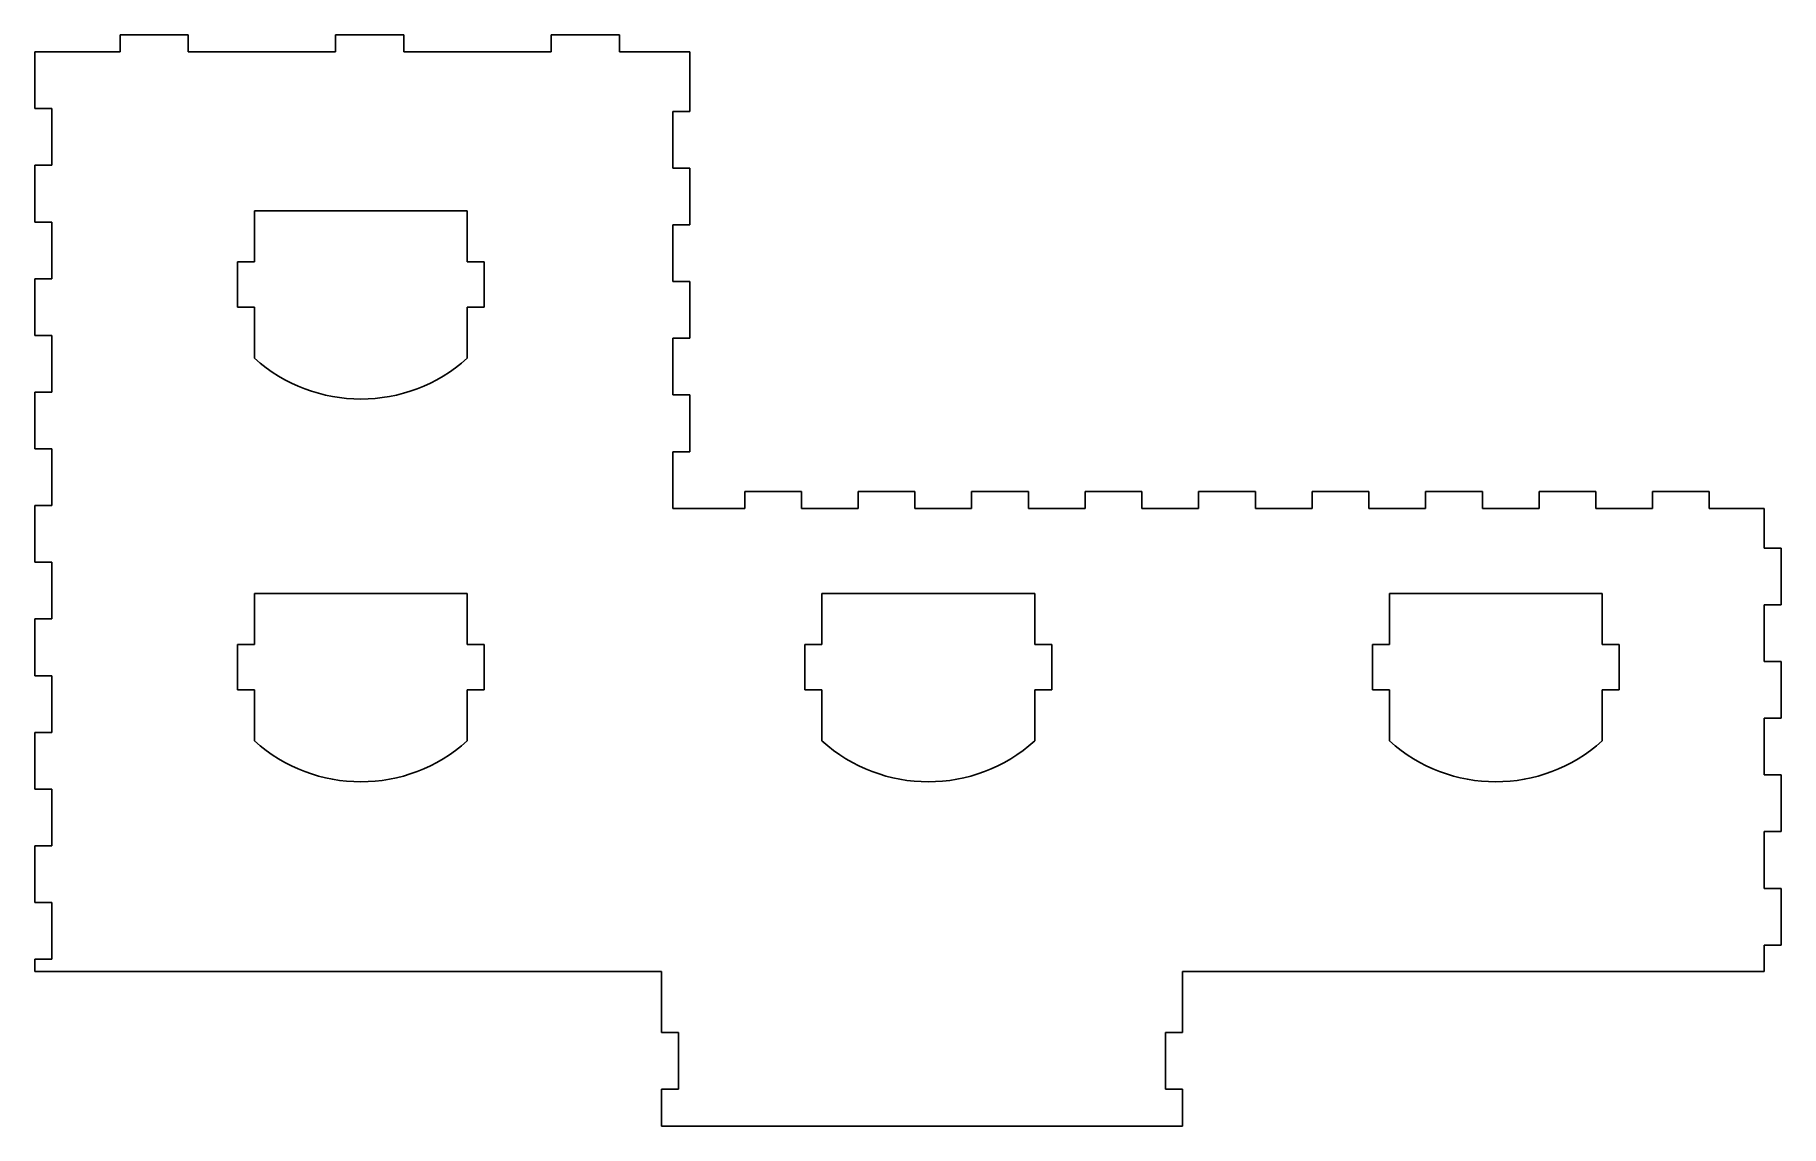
# Model space of a CAD drawing. Header units: millimetres. Extents: x 3436 to 3744, y 1507 to 1699.
import ezdxf

# ---------------------------------------------------------------- set-up
doc = ezdxf.new("R2010")
doc.units = ezdxf.units.MM

msp = doc.modelspace()

# ---------------------------------------------------------------- linework, layer by layer
at = {"color": 0, "extrusion": (0, -1.22465e-16, -1)}
for p, q in [((3451.49, 1696.29, -54.69), (3451.49, 1699.29, -54.69)), ((3451.49, 1699.29, -54.69), (3463.49, 1699.29, -54.69)), ((3463.49, 1699.29, -54.69), (3463.49, 1696.29, -54.69)), ((3489.49, 1696.29, -54.69), (3489.49, 1699.29, -54.69)), ((3489.49, 1699.29, -54.69), (3501.49, 1699.29, -54.69)), ((3501.49, 1699.29, -54.69), (3501.49, 1696.29, -54.69)), ((3527.49, 1696.29, -54.69), (3527.49, 1699.29, -54.69)), ((3527.49, 1699.29, -54.69), (3539.49, 1699.29, -54.69)), ((3539.49, 1699.29, -54.69), (3539.49, 1696.29, -54.69)), ((3436.49, 1696.29, -54.69), (3436.49, 1686.29, -54.69)), ((3451.49, 1696.29, -54.69), (3436.49, 1696.29, -54.69)), ((3489.49, 1696.29, -54.69), (3463.49, 1696.29, -54.69)), ((3527.49, 1696.29, -54.69), (3501.49, 1696.29, -54.69)), ((3551.92, 1696.29, -54.69), (3539.49, 1696.29, -54.69)), ((3551.92, 1685.79, -54.69), (3551.92, 1696.29, -54.69)), ((3439.49, 1686.29, -54.69), (3436.49, 1686.29, -54.69)), ((3439.49, 1676.29, -54.69), (3439.49, 1686.29, -54.69)), ((3551.92, 1685.79, -54.69), (3548.92, 1685.79, -54.69)), ((3548.92, 1685.79, -54.69), (3548.92, 1675.79, -54.69)), ((3436.49, 1676.29, -54.69), (3436.49, 1666.29, -54.69)), ((3436.49, 1676.29, -54.69), (3439.49, 1676.29, -54.69)), ((3548.92, 1675.79, -54.69), (3551.92, 1675.79, -54.69)), ((3551.92, 1665.79, -54.69), (3551.92, 1675.79, -54.69)), ((3475.19, 1659.29, -54.69), (3475.19, 1668.29, -54.69)), ((3475.19, 1668.29, -54.69), (3512.69, 1668.29, -54.69)), ((3512.69, 1668.29, -54.69), (3512.69, 1659.29, -54.69)), ((3439.49, 1666.29, -54.69), (3436.49, 1666.29, -54.69)), ((3439.49, 1656.29, -54.69), (3439.49, 1666.29, -54.69)), ((3551.92, 1665.79, -54.69), (3548.92, 1665.79, -54.69)), ((3548.92, 1665.79, -54.69), (3548.92, 1655.79, -54.69)), ((3475.19, 1659.29, -54.69), (3472.19, 1659.29, -54.69)), ((3472.19, 1659.29, -54.69), (3472.19, 1651.29, -54.69)), ((3515.69, 1659.29, -54.69), (3512.69, 1659.29, -54.69)), ((3515.69, 1651.29, -54.69), (3515.69, 1659.29, -54.69)), ((3436.49, 1656.29, -54.69), (3436.49, 1646.29, -54.69)), ((3436.49, 1656.29, -54.69), (3439.49, 1656.29, -54.69)), ((3548.92, 1655.79, -54.69), (3551.92, 1655.79, -54.69)), ((3551.92, 1645.79, -54.69), (3551.92, 1655.79, -54.69)), ((3472.19, 1651.29, -54.69), (3475.19, 1651.29, -54.69)), ((3475.19, 1642.29, -54.69), (3475.19, 1651.29, -54.69)), ((3512.69, 1651.29, -54.69), (3512.69, 1642.29, -54.69)), ((3512.69, 1651.29, -54.69), (3515.69, 1651.29, -54.69)), ((3439.49, 1646.29, -54.69), (3436.49, 1646.29, -54.69)), ((3439.49, 1636.29, -54.69), (3439.49, 1646.29, -54.69)), ((3551.92, 1645.79, -54.69), (3548.92, 1645.79, -54.69)), ((3548.92, 1645.79, -54.69), (3548.92, 1635.79, -54.69)), ((3436.49, 1636.29, -54.69), (3436.49, 1626.29, -54.69)), ((3436.49, 1636.29, -54.69), (3439.49, 1636.29, -54.69)), ((3548.92, 1635.79, -54.69), (3551.92, 1635.79, -54.69)), ((3551.92, 1625.79, -54.69), (3551.92, 1635.79, -54.69)), ((3439.49, 1626.29, -54.69), (3436.49, 1626.29, -54.69)), ((3439.49, 1616.29, -54.69), (3439.49, 1626.29, -54.69)), ((3551.92, 1625.79, -54.69), (3548.92, 1625.79, -54.69)), ((3548.92, 1625.79, -54.69), (3548.92, 1615.79, -54.69)), ((3561.57, 1615.79, -54.69), (3561.57, 1618.79, -54.69)), ((3571.57, 1618.79, -54.69), (3561.57, 1618.79, -54.69)), ((3571.57, 1618.79, -54.69), (3571.57, 1615.79, -54.69)), ((3581.57, 1615.79, -54.69), (3581.57, 1618.79, -54.69)), ((3591.57, 1618.79, -54.69), (3581.57, 1618.79, -54.69)), ((3591.57, 1618.79, -54.69), (3591.57, 1615.79, -54.69)), ((3601.57, 1615.79, -54.69), (3601.57, 1618.79, -54.69)), ((3611.57, 1618.79, -54.69), (3601.57, 1618.79, -54.69)), ((3611.57, 1618.79, -54.69), (3611.57, 1615.79, -54.69)), ((3621.57, 1615.79, -54.69), (3621.57, 1618.79, -54.69)), ((3631.57, 1618.79, -54.69), (3621.57, 1618.79, -54.69)), ((3631.57, 1618.79, -54.69), (3631.57, 1615.79, -54.69)), ((3641.57, 1615.79, -54.69), (3641.57, 1618.79, -54.69)), ((3651.57, 1618.79, -54.69), (3641.57, 1618.79, -54.69)), ((3651.57, 1618.79, -54.69), (3651.57, 1615.79, -54.69)), ((3661.57, 1615.79, -54.69), (3661.57, 1618.79, -54.69)), ((3671.57, 1618.79, -54.69), (3661.57, 1618.79, -54.69)), ((3671.57, 1618.79, -54.69), (3671.57, 1615.79, -54.69)), ((3681.57, 1615.79, -54.69), (3681.57, 1618.79, -54.69)), ((3691.57, 1618.79, -54.69), (3681.57, 1618.79, -54.69)), ((3691.57, 1618.79, -54.69), (3691.57, 1615.79, -54.69)), ((3701.57, 1615.79, -54.69), (3701.57, 1618.79, -54.69)), ((3711.57, 1618.79, -54.69), (3701.57, 1618.79, -54.69)), ((3711.57, 1618.79, -54.69), (3711.57, 1615.79, -54.69)), ((3721.57, 1615.79, -54.69), (3721.57, 1618.79, -54.69)), ((3731.57, 1618.79, -54.69), (3721.57, 1618.79, -54.69)), ((3731.57, 1618.79, -54.69), (3731.57, 1615.79, -54.69)), ((3436.49, 1616.29, -54.69), (3436.49, 1606.29, -54.69)), ((3436.49, 1616.29, -54.69), (3439.49, 1616.29, -54.69)), ((3548.92, 1615.79, -54.69), (3561.57, 1615.79, -54.69)), ((3571.57, 1615.79, -54.69), (3581.57, 1615.79, -54.69)), ((3591.57, 1615.79, -54.69), (3601.57, 1615.79, -54.69)), ((3611.57, 1615.79, -54.69), (3621.57, 1615.79, -54.69)), ((3631.57, 1615.79, -54.69), (3641.57, 1615.79, -54.69)), ((3651.57, 1615.79, -54.69), (3661.57, 1615.79, -54.69)), ((3671.57, 1615.79, -54.69), (3681.57, 1615.79, -54.69)), ((3691.57, 1615.79, -54.69), (3701.57, 1615.79, -54.69)), ((3711.57, 1615.79, -54.69), (3721.57, 1615.79, -54.69)), ((3731.57, 1615.79, -54.69), (3741.22, 1615.79, -54.69)), ((3741.22, 1615.79, -54.69), (3741.22, 1608.79, -54.69)), ((3741.22, 1608.79, -54.69), (3744.22, 1608.79, -54.69)), ((3744.22, 1598.79, -54.69), (3744.22, 1608.79, -54.69)), ((3439.49, 1606.29, -54.69), (3436.49, 1606.29, -54.69)), ((3439.49, 1596.29, -54.69), (3439.49, 1606.29, -54.69)), ((3475.19, 1591.79, -54.69), (3475.19, 1600.79, -54.69)), ((3475.19, 1600.79, -54.69), (3512.69, 1600.79, -54.69)), ((3512.69, 1600.79, -54.69), (3512.69, 1591.79, -54.69)), ((3575.19, 1591.79, -54.69), (3575.19, 1600.79, -54.69)), ((3575.19, 1600.79, -54.69), (3612.69, 1600.79, -54.69)), ((3612.69, 1600.79, -54.69), (3612.69, 1591.79, -54.69)), ((3675.19, 1591.79, -54.69), (3675.19, 1600.79, -54.69)), ((3675.19, 1600.79, -54.69), (3712.69, 1600.79, -54.69)), ((3712.69, 1600.79, -54.69), (3712.69, 1591.79, -54.69)), ((3744.22, 1598.79, -54.69), (3741.22, 1598.79, -54.69)), ((3741.22, 1598.79, -54.69), (3741.22, 1588.79, -54.69)), ((3436.49, 1596.29, -54.69), (3436.49, 1586.29, -54.69)), ((3436.49, 1596.29, -54.69), (3439.49, 1596.29, -54.69)), ((3475.19, 1591.79, -54.69), (3472.19, 1591.79, -54.69)), ((3472.19, 1591.79, -54.69), (3472.19, 1583.79, -54.69)), ((3515.69, 1591.79, -54.69), (3512.69, 1591.79, -54.69)), ((3515.69, 1583.79, -54.69), (3515.69, 1591.79, -54.69)), ((3575.19, 1591.79, -54.69), (3572.19, 1591.79, -54.69)), ((3572.19, 1591.79, -54.69), (3572.19, 1583.79, -54.69)), ((3615.69, 1591.79, -54.69), (3612.69, 1591.79, -54.69)), ((3615.69, 1583.79, -54.69), (3615.69, 1591.79, -54.69)), ((3675.19, 1591.79, -54.69), (3672.19, 1591.79, -54.69)), ((3672.19, 1591.79, -54.69), (3672.19, 1583.79, -54.69)), ((3715.69, 1591.79, -54.69), (3712.69, 1591.79, -54.69)), ((3715.69, 1583.79, -54.69), (3715.69, 1591.79, -54.69)), ((3741.22, 1588.79, -54.69), (3744.22, 1588.79, -54.69)), ((3744.22, 1578.79, -54.69), (3744.22, 1588.79, -54.69)), ((3439.49, 1586.29, -54.69), (3436.49, 1586.29, -54.69)), ((3439.49, 1576.29, -54.69), (3439.49, 1586.29, -54.69)), ((3472.19, 1583.79, -54.69), (3475.19, 1583.79, -54.69)), ((3475.19, 1574.79, -54.69), (3475.19, 1583.79, -54.69)), ((3512.69, 1583.79, -54.69), (3512.69, 1574.79, -54.69)), ((3512.69, 1583.79, -54.69), (3515.69, 1583.79, -54.69)), ((3572.19, 1583.79, -54.69), (3575.19, 1583.79, -54.69)), ((3575.19, 1574.79, -54.69), (3575.19, 1583.79, -54.69)), ((3612.69, 1583.79, -54.69), (3612.69, 1574.79, -54.69)), ((3612.69, 1583.79, -54.69), (3615.69, 1583.79, -54.69)), ((3672.19, 1583.79, -54.69), (3675.19, 1583.79, -54.69)), ((3675.19, 1574.79, -54.69), (3675.19, 1583.79, -54.69)), ((3712.69, 1583.79, -54.69), (3712.69, 1574.79, -54.69)), ((3712.69, 1583.79, -54.69), (3715.69, 1583.79, -54.69)), ((3744.22, 1578.79, -54.69), (3741.22, 1578.79, -54.69)), ((3741.22, 1578.79, -54.69), (3741.22, 1568.79, -54.69)), ((3436.49, 1576.29, -54.69), (3436.49, 1566.29, -54.69)), ((3436.49, 1576.29, -54.69), (3439.49, 1576.29, -54.69)), ((3741.22, 1568.79, -54.69), (3744.22, 1568.79, -54.69)), ((3744.22, 1558.79, -54.69), (3744.22, 1568.79, -54.69)), ((3439.49, 1566.29, -54.69), (3436.49, 1566.29, -54.69)), ((3439.49, 1556.29, -54.69), (3439.49, 1566.29, -54.69)), ((3744.22, 1558.79, -54.69), (3741.22, 1558.79, -54.69)), ((3741.22, 1558.79, -54.69), (3741.22, 1548.79, -54.69)), ((3436.49, 1556.29, -54.69), (3436.49, 1546.29, -54.69)), ((3436.49, 1556.29, -54.69), (3439.49, 1556.29, -54.69)), ((3741.22, 1548.79, -54.69), (3744.22, 1548.79, -54.69)), ((3744.22, 1538.79, -54.69), (3744.22, 1548.79, -54.69)), ((3439.49, 1546.29, -54.69), (3436.49, 1546.29, -54.69)), ((3439.49, 1536.29, -54.69), (3439.49, 1546.29, -54.69)), ((3744.22, 1538.79, -54.69), (3741.22, 1538.79, -54.69)), ((3741.22, 1538.79, -54.69), (3741.22, 1534.1, -54.69)), ((3436.49, 1536.29, -54.69), (3436.49, 1534.1, -54.69)), ((3436.49, 1536.29, -54.69), (3439.49, 1536.29, -54.69)), ((3436.49, 1534.1, -54.69), (3546.92, 1534.1, -54.69)), ((3546.92, 1534.1, -54.69), (3546.92, 1523.36, -54.69)), ((3638.75, 1534.1, -54.69), (3741.22, 1534.1, -54.69)), ((3638.75, 1523.36, -54.69), (3638.75, 1534.1, -54.69)), ((3549.92, 1523.36, -54.69), (3546.92, 1523.36, -54.69)), ((3549.92, 1513.36, -54.69), (3549.92, 1523.36, -54.69)), ((3638.75, 1523.36, -54.69), (3635.75, 1523.36, -54.69)), ((3635.75, 1523.36, -54.69), (3635.75, 1513.36, -54.69)), ((3546.92, 1513.36, -54.69), (3546.92, 1506.86, -54.69)), ((3546.92, 1513.36, -54.69), (3549.92, 1513.36, -54.69)), ((3635.75, 1513.36, -54.69), (3638.75, 1513.36, -54.69)), ((3638.75, 1506.86, -54.69), (3638.75, 1513.36, -54.69)), ((3546.92, 1506.86, -54.69), (3638.75, 1506.86, -54.69))]:
    msp.add_line(p, q, dxfattribs=at)
for centre in [(-3493.94, 1663.08, 54.69), (-3493.94, 1595.58, 54.69), (-3593.94, 1595.58, 54.69), (-3693.94, 1595.58, 54.69)]:
    msp.add_arc(centre, 28, 227.9605, 312.0395, dxfattribs=at)

doc.saveas('drawing.dxf')
